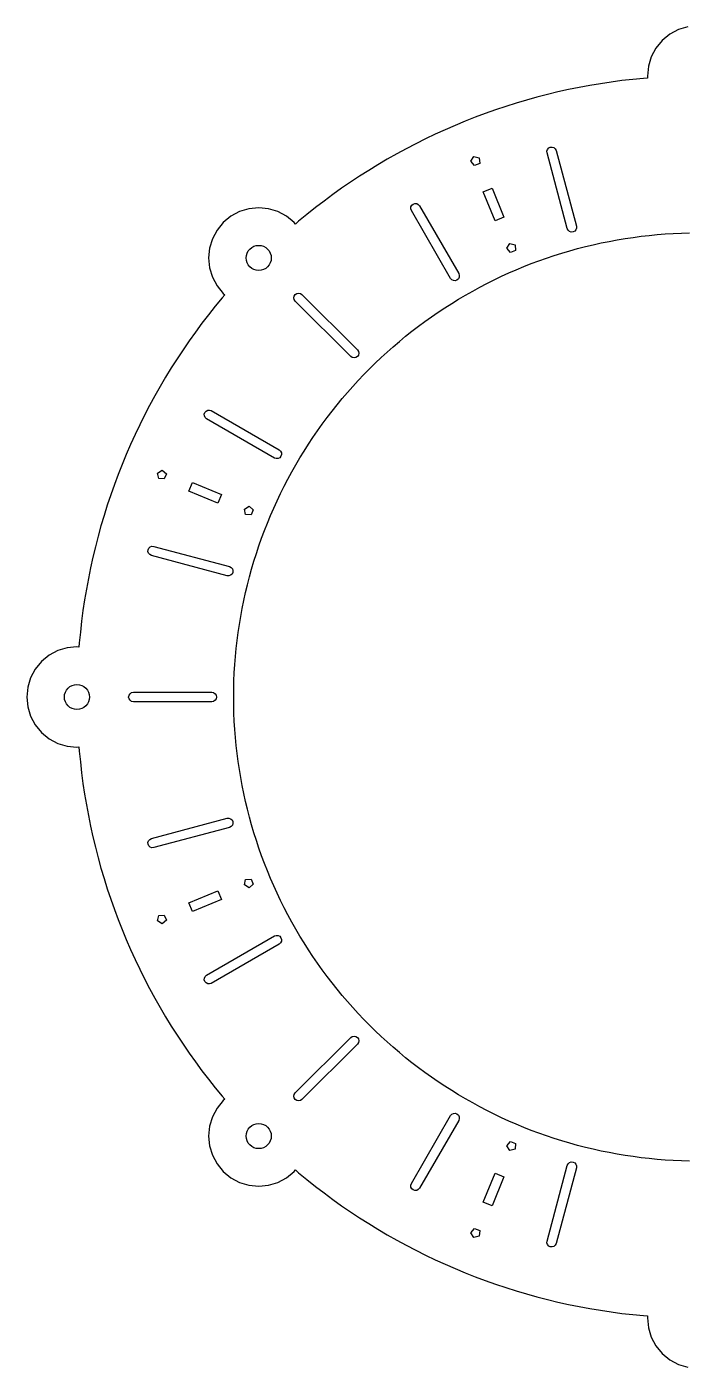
# Model space of a CAD drawing. Header units: metres. Extents: x -214 to 214, y -214 to 214.
# Drawn here: x -214 to -4.6, y -213.7 to 213.7 of the extents above; entities that cross this region are included whole.
import ezdxf

# ---------------------------------------------------------------- set-up
doc = ezdxf.new("R2010")
doc.units = ezdxf.units.M

msp = doc.modelspace()

# ---------------------------------------------------------------- linework, layer by layer
for p, q in [((-3.12144, 213.693), (-6.12292, 212.782)), ((-8.88911, 211.304), (-11.3137, 209.314)), ((-6.12292, 212.782), (-8.88911, 211.304)), ((-13.3035, 206.889), (-14.7821, 204.123)), ((-11.3137, 209.314), (-13.3035, 206.889)), ((-15.6926, 201.121), (-16, 198)), ((-14.7821, 204.123), (-15.6926, 201.121)), ((-20.6966, 196.915), (-24.1301, 196.524)), ((-17.2568, 197.247), (-20.6966, 196.915)), ((-15.936, 197.35), (-17.2568, 197.247)), ((-16, 198), (-15.936, 197.35)), ((-44.5403, 192.925), (-47.9005, 192.119)), ((-41.1665, 193.673), (-44.5403, 192.925)), ((-37.7802, 194.362), (-41.1665, 193.673)), ((-34.3823, 194.992), (-37.7802, 194.362)), ((-30.974, 195.562), (-34.3823, 194.992)), ((-27.5563, 196.073), (-30.974, 195.562)), ((-24.1301, 196.524), (-27.5563, 196.073)), ((-61.1854, 188.309), (-64.4625, 187.213)), ((-57.8896, 189.348), (-61.1854, 188.309)), ((-54.5762, 190.33), (-57.8896, 189.348)), ((-51.2462, 191.253), (-54.5762, 190.33)), ((-47.9005, 192.119), (-51.2462, 191.253)), ((-70.9568, 184.849), (-74.1721, 183.582)), ((-67.72, 186.059), (-70.9568, 184.849)), ((-64.4625, 187.213), (-67.72, 186.059)), ((-80.5338, 180.882), (-83.6784, 179.449)), ((-77.3648, 182.26), (-80.5338, 180.882)), ((-74.1721, 183.582), (-77.3648, 182.26)), ((-89.8901, 176.419), (-92.9554, 174.824)), ((-86.7975, 177.961), (-89.8901, 176.419)), ((-83.6784, 179.449), (-86.7975, 177.961)), ((-47.5006, 175.057), (-46.9756, 175.316)), ((-46.9756, 175.316), (-46.3916, 175.354)), ((-46.3916, 175.354), (-45.8374, 175.166)), ((-99, 171.473), (-101.978, 169.719)), ((-95.9923, 173.175), (-99, 171.473)), ((-92.9554, 174.824), (-95.9923, 173.175)), ((-72.2918, 170.8), (-71.3705, 172.304)), ((-71.3705, 172.304), (-69.6558, 171.892)), ((-69.6558, 171.892), (-69.5175, 170.134)), ((-48.0746, 174.062), (-47.8865, 174.617)), ((-48.0363, 173.478), (-48.0746, 174.062)), ((-41.5658, 149.33), (-48.0363, 173.478)), ((-47.8865, 174.617), (-47.5006, 175.057)), ((-45.8374, 175.166), (-45.3974, 174.78)), ((-45.3974, 174.78), (-45.1385, 174.255)), ((-45.1385, 174.255), (-38.6681, 150.107)), ((-104.924, 167.914), (-107.839, 166.057)), ((-101.978, 169.719), (-104.924, 167.914)), ((-71.1466, 169.459), (-72.2918, 170.8)), ((-69.5175, 170.134), (-71.1466, 169.459)), ((-110.72, 164.149), (-113.568, 162.192)), ((-107.839, 166.057), (-110.72, 164.149)), ((-116.381, 160.185), (-119.159, 158.13)), ((-113.568, 162.192), (-116.381, 160.185)), ((-68.3554, 161.105), (-65.5838, 162.253)), ((-64.5286, 151.866), (-68.3554, 161.105)), ((-65.5838, 162.253), (-61.7569, 153.014)), ((-146.13, 154.789), (-148.896, 153.311)), ((-143.129, 155.7), (-146.13, 154.789)), ((-140.007, 156.007), (-143.129, 155.7)), ((-136.886, 155.7), (-140.007, 156.007)), ((-133.884, 154.789), (-136.886, 155.7)), ((-131.118, 153.311), (-133.884, 154.789)), ((-124.605, 153.875), (-127.272, 151.677)), ((-121.901, 156.026), (-124.605, 153.875)), ((-119.159, 158.13), (-121.901, 156.026)), ((-91.4872, 155.689), (-91.4489, 156.273)), ((-91.299, 155.135), (-91.4872, 155.689)), ((-91.4489, 156.273), (-91.19, 156.798)), ((-78.799, 133.484), (-91.299, 155.135)), ((-91.19, 156.798), (-90.75, 157.184)), ((-90.75, 157.184), (-90.1958, 157.372)), ((-90.1958, 157.372), (-89.6118, 157.333)), ((-89.6118, 157.333), (-89.0869, 157.075)), ((-89.0869, 157.075), (-88.701, 156.635)), ((-88.701, 156.635), (-76.201, 134.984)), ((-151.321, 151.321), (-153.311, 148.896)), ((-148.896, 153.311), (-151.321, 151.321)), ((-128.693, 151.321), (-131.118, 153.311)), ((-128.279, 150.816), (-128.693, 151.321)), ((-127.272, 151.677), (-128.279, 150.816)), ((-61.7569, 153.014), (-64.5286, 151.866)), ((-38.6681, 150.107), (-38.6298, 149.523)), ((-154.789, 146.13), (-155.7, 143.129)), ((-153.311, 148.896), (-154.789, 146.13)), ((-41.307, 148.805), (-41.5658, 149.33)), ((-40.8669, 148.419), (-41.307, 148.805)), ((-40.3127, 148.231), (-40.8669, 148.419)), ((-39.7287, 148.27), (-40.3127, 148.231)), ((-39.2038, 148.528), (-39.7287, 148.27)), ((-38.8179, 148.968), (-39.2038, 148.528)), ((-38.6298, 149.523), (-38.8179, 148.968)), ((-28.2397, 145.281), (-25.6999, 145.752)), ((-25.6999, 145.752), (-23.1523, 146.178)), ((-23.1523, 146.178), (-20.5976, 146.56)), ((-20.5976, 146.56), (-18.0367, 146.897)), ((-18.0367, 146.897), (-15.4702, 147.189)), ((-15.4702, 147.189), (-12.899, 147.437)), ((-12.899, 147.437), (-10.3239, 147.639)), ((-10.3239, 147.639), (-7.74571, 147.797)), ((-7.74571, 147.797), (-5.16512, 147.91)), ((-5.16512, 147.91), (-2.58295, 147.977)), ((-155.7, 143.129), (-156.007, 140.007)), ((-143.93, 140.787), (-143.703, 141.538)), ((-143.703, 141.538), (-143.333, 142.229)), ((-143.333, 142.229), (-142.836, 142.836)), ((-142.836, 142.836), (-142.229, 143.333)), ((-142.229, 143.333), (-141.538, 143.703)), ((-141.538, 143.703), (-140.787, 143.93)), ((-140.787, 143.93), (-140.007, 144.007)), ((-140.007, 144.007), (-139.227, 143.93)), ((-139.227, 143.93), (-138.476, 143.703)), ((-138.476, 143.703), (-137.785, 143.333)), ((-137.785, 143.333), (-137.179, 142.836)), ((-137.179, 142.836), (-136.681, 142.229)), ((-136.681, 142.229), (-136.312, 141.538)), ((-136.312, 141.538), (-136.084, 140.787)), ((-60.8113, 143.084), (-59.89, 144.587)), ((-59.6661, 141.743), (-60.8113, 143.084)), ((-59.89, 144.587), (-58.1753, 144.175)), ((-58.037, 142.418), (-59.6661, 141.743)), ((-58.1753, 144.175), (-58.037, 142.418)), ((-45.7345, 140.756), (-43.271, 141.533)), ((-43.271, 141.533), (-40.7943, 142.267)), ((-40.7943, 142.267), (-38.3052, 142.957)), ((-38.3052, 142.957), (-35.8044, 143.604)), ((-35.8044, 143.604), (-33.2928, 144.207)), ((-33.2928, 144.207), (-30.7709, 144.766)), ((-30.7709, 144.766), (-28.2397, 145.281)), ((-156.007, 140.007), (-155.7, 136.886)), ((-155.7, 136.886), (-154.789, 133.884)), ((-144.007, 140.007), (-143.93, 140.787)), ((-143.93, 139.227), (-144.007, 140.007)), ((-143.703, 138.476), (-143.93, 139.227)), ((-143.333, 137.785), (-143.703, 138.476)), ((-142.836, 137.179), (-143.333, 137.785)), ((-142.229, 136.681), (-142.836, 137.179)), ((-137.179, 137.179), (-137.785, 136.681)), ((-136.681, 137.785), (-137.179, 137.179)), ((-136.312, 138.476), (-136.681, 137.785)), ((-136.084, 139.227), (-136.312, 138.476)), ((-136.084, 140.787), (-136.007, 140.007)), ((-136.007, 140.007), (-136.084, 139.227)), ((-57.8282, 136.235), (-55.4418, 137.223)), ((-55.4418, 137.223), (-53.0385, 138.17)), ((-53.0385, 138.17), (-50.619, 139.074)), ((-50.619, 139.074), (-48.1841, 139.937)), ((-48.1841, 139.937), (-45.7345, 140.756)), ((-154.789, 133.884), (-153.311, 131.118)), ((-141.538, 136.312), (-142.229, 136.681)), ((-140.787, 136.084), (-141.538, 136.312)), ((-140.007, 136.007), (-140.787, 136.084)), ((-139.227, 136.084), (-140.007, 136.007)), ((-138.476, 136.312), (-139.227, 136.084)), ((-137.785, 136.681), (-138.476, 136.312)), ((-78.4131, 133.044), (-78.799, 133.484)), ((-77.8882, 132.785), (-78.4131, 133.044)), ((-77.3042, 132.747), (-77.8882, 132.785)), ((-76.75, 132.935), (-77.3042, 132.747)), ((-76.31, 133.321), (-76.75, 132.935)), ((-76.0511, 133.846), (-76.31, 133.321)), ((-76.201, 134.984), (-76.0128, 134.43)), ((-76.0128, 134.43), (-76.0511, 133.846)), ((-67.1906, 131.869), (-64.8789, 133.022)), ((-64.8789, 133.022), (-62.5475, 134.134)), ((-62.5475, 134.134), (-60.197, 135.205)), ((-60.197, 135.205), (-57.8282, 136.235)), ((-153.311, 131.118), (-151.321, 128.693)), ((-150.816, 128.279), (-151.677, 127.272)), ((-151.321, 128.693), (-150.816, 128.279)), ((-128.665, 127.853), (-128.34, 128.34)), ((-128.34, 128.34), (-127.853, 128.665)), ((-127.853, 128.665), (-127.279, 128.779)), ((-127.279, 128.779), (-126.705, 128.665)), ((-126.705, 128.665), (-126.219, 128.34)), ((-126.219, 128.34), (-108.541, 110.662)), ((-74, 128.172), (-71.7518, 129.444)), ((-71.7518, 129.444), (-69.4818, 130.676)), ((-69.4818, 130.676), (-67.1906, 131.869)), ((-153.875, 124.605), (-156.026, 121.901)), ((-151.677, 127.272), (-153.875, 124.605)), ((-128.779, 127.279), (-128.665, 127.853)), ((-128.665, 126.705), (-128.779, 127.279)), ((-128.34, 126.219), (-128.665, 126.705)), ((-110.662, 108.541), (-128.34, 126.219)), ((-82.7605, 122.698), (-80.6066, 124.123)), ((-80.6066, 124.123), (-78.428, 125.511)), ((-78.428, 125.511), (-76.2256, 126.861)), ((-76.2256, 126.861), (-74, 128.172)), ((-156.026, 121.901), (-158.13, 119.159)), ((-89.0686, 118.198), (-86.9922, 119.735)), ((-86.9922, 119.735), (-84.8893, 121.234)), ((-84.8893, 121.234), (-82.7605, 122.698)), ((-160.185, 116.381), (-162.192, 113.568)), ((-158.13, 119.159), (-160.185, 116.381)), ((-93.1394, 115.018), (-91.1179, 116.626)), ((-91.1179, 116.626), (-89.0686, 118.198)), ((-162.192, 113.568), (-164.149, 110.72)), ((-99.0313, 109.985), (-97.0967, 111.697)), ((-97.0967, 111.697), (-95.1326, 113.375)), ((-95.1326, 113.375), (-93.1394, 115.018)), ((-166.057, 107.839), (-167.914, 104.924)), ((-164.149, 110.72), (-166.057, 107.839)), ((-110.176, 108.216), (-110.662, 108.541)), ((-109.602, 108.102), (-110.176, 108.216)), ((-109.028, 108.216), (-109.602, 108.102)), ((-108.541, 108.541), (-109.028, 108.216)), ((-108.541, 110.662), (-108.216, 110.176)), ((-108.216, 109.028), (-108.541, 108.541)), ((-108.216, 110.176), (-108.102, 109.602)), ((-108.102, 109.602), (-108.216, 109.028)), ((-102.809, 106.462), (-100.936, 108.24)), ((-100.936, 108.24), (-99.0313, 109.985)), ((-167.914, 104.924), (-169.719, 101.978)), ((-108.24, 100.936), (-106.462, 102.809)), ((-106.462, 102.809), (-104.652, 104.652)), ((-104.652, 104.652), (-102.809, 106.462)), ((-171.473, 99), (-173.175, 95.9923)), ((-169.719, 101.978), (-171.473, 99)), ((-111.697, 97.0967), (-109.985, 99.0313)), ((-109.985, 99.0313), (-108.24, 100.936)), ((-173.175, 95.9923), (-174.824, 92.9554)), ((-115.018, 93.1394), (-113.375, 95.1326)), ((-113.375, 95.1326), (-111.697, 97.0967)), ((-176.419, 89.8901), (-177.961, 86.7975)), ((-174.824, 92.9554), (-176.419, 89.8901)), ((-157.372, 90.1958), (-157.184, 90.75)), ((-157.333, 89.6118), (-157.372, 90.1958)), ((-157.184, 90.75), (-156.798, 91.19)), ((-156.798, 91.19), (-156.273, 91.4489)), ((-156.273, 91.4489), (-155.689, 91.4872)), ((-155.689, 91.4872), (-155.135, 91.299)), ((-155.135, 91.299), (-133.484, 78.799)), ((-118.198, 89.0686), (-116.626, 91.1179)), ((-116.626, 91.1179), (-115.018, 93.1394)), ((-177.961, 86.7975), (-179.449, 83.6784)), ((-157.075, 89.0869), (-157.333, 89.6118)), ((-156.635, 88.701), (-157.075, 89.0869)), ((-134.984, 76.201), (-156.635, 88.701)), ((-121.234, 84.8893), (-119.735, 86.9922)), ((-119.735, 86.9922), (-118.198, 89.0686)), ((-179.449, 83.6784), (-180.882, 80.5338)), ((-124.123, 80.6066), (-122.698, 82.7605)), ((-122.698, 82.7605), (-121.234, 84.8893)), ((-182.26, 77.3648), (-183.582, 74.1721)), ((-180.882, 80.5338), (-182.26, 77.3648)), ((-133.484, 78.799), (-133.044, 78.4131)), ((-133.044, 78.4131), (-132.785, 77.8882)), ((-132.747, 77.3042), (-132.935, 76.75)), ((-132.785, 77.8882), (-132.747, 77.3042)), ((-126.861, 76.2256), (-125.511, 78.428)), ((-125.511, 78.428), (-124.123, 80.6066)), ((-183.582, 74.1721), (-184.849, 70.9568)), ((-134.43, 76.0128), (-134.984, 76.201)), ((-133.846, 76.0511), (-134.43, 76.0128)), ((-133.321, 76.31), (-133.846, 76.0511)), ((-132.935, 76.75), (-133.321, 76.31)), ((-129.444, 71.7518), (-128.172, 74)), ((-128.172, 74), (-126.861, 76.2256)), ((-184.849, 70.9568), (-186.059, 67.72)), ((-172.304, 71.3705), (-170.8, 72.2918)), ((-171.892, 69.6558), (-172.304, 71.3705)), ((-170.134, 69.5175), (-171.892, 69.6558)), ((-170.8, 72.2918), (-169.459, 71.1466)), ((-169.459, 71.1466), (-170.134, 69.5175)), ((-131.869, 67.1906), (-130.676, 69.4818)), ((-130.676, 69.4818), (-129.444, 71.7518)), ((-187.213, 64.4625), (-188.309, 61.1854)), ((-186.059, 67.72), (-187.213, 64.4625)), ((-162.253, 65.5838), (-161.105, 68.3554)), ((-153.014, 61.7569), (-162.253, 65.5838)), ((-161.105, 68.3554), (-151.866, 64.5286)), ((-151.866, 64.5286), (-153.014, 61.7569)), ((-134.134, 62.5475), (-133.022, 64.8789)), ((-133.022, 64.8789), (-131.869, 67.1906)), ((-188.309, 61.1854), (-189.348, 57.8896)), ((-144.587, 59.8899), (-143.084, 60.8113)), ((-144.175, 58.1753), (-144.587, 59.8899)), ((-143.084, 60.8113), (-141.743, 59.6661)), ((-136.235, 57.8282), (-135.205, 60.197)), ((-135.205, 60.197), (-134.134, 62.5475)), ((-189.348, 57.8896), (-190.33, 54.5762)), ((-142.418, 58.037), (-144.175, 58.1753)), ((-141.743, 59.6661), (-142.418, 58.037)), ((-137.223, 55.4418), (-136.235, 57.8282)), ((-190.33, 54.5762), (-191.253, 51.2462)), ((-139.074, 50.619), (-138.17, 53.0385)), ((-138.17, 53.0385), (-137.223, 55.4418)), ((-192.119, 47.9005), (-192.925, 44.5403)), ((-191.253, 51.2462), (-192.119, 47.9005)), ((-175.316, 46.9756), (-175.057, 47.5006)), ((-175.057, 47.5006), (-174.617, 47.8865)), ((-174.617, 47.8865), (-174.062, 48.0746)), ((-174.062, 48.0746), (-173.478, 48.0363)), ((-173.478, 48.0363), (-149.33, 41.5658)), ((-140.756, 45.7345), (-139.937, 48.1841)), ((-139.937, 48.1841), (-139.074, 50.619)), ((-192.925, 44.5403), (-193.673, 41.1665)), ((-175.354, 46.3916), (-175.316, 46.9756)), ((-175.166, 45.8374), (-175.354, 46.3916)), ((-174.78, 45.3974), (-175.166, 45.8374)), ((-174.255, 45.1385), (-174.78, 45.3974)), ((-150.107, 38.6681), (-174.255, 45.1385)), ((-142.267, 40.7943), (-141.533, 43.271)), ((-141.533, 43.271), (-140.756, 45.7345)), ((-193.673, 41.1665), (-194.362, 37.7802)), ((-149.523, 38.6298), (-150.107, 38.6681)), ((-148.968, 38.8179), (-149.523, 38.6298)), ((-149.33, 41.5658), (-148.805, 41.307)), ((-148.528, 39.2038), (-148.968, 38.8179)), ((-148.805, 41.307), (-148.419, 40.8669)), ((-148.27, 39.7287), (-148.528, 39.2038)), ((-148.419, 40.8669), (-148.231, 40.3127)), ((-148.231, 40.3127), (-148.27, 39.7287)), ((-142.957, 38.3052), (-142.267, 40.7943)), ((-194.992, 34.3823), (-195.562, 30.974)), ((-194.362, 37.7802), (-194.992, 34.3823)), ((-144.207, 33.2928), (-143.604, 35.8044)), ((-143.604, 35.8044), (-142.957, 38.3052)), ((-195.562, 30.974), (-196.073, 27.5563)), ((-145.281, 28.2397), (-144.766, 30.7709)), ((-144.766, 30.7709), (-144.207, 33.2928)), ((-196.073, 27.5563), (-196.524, 24.1301)), ((-146.178, 23.1523), (-145.752, 25.6999)), ((-145.752, 25.6999), (-145.281, 28.2397)), ((-196.524, 24.1301), (-196.915, 20.6966)), ((-146.56, 20.5976), (-146.178, 23.1523)), ((-197.247, 17.2568), (-197.35, 15.936)), ((-196.915, 20.6966), (-197.247, 17.2568)), ((-147.189, 15.4702), (-146.897, 18.0367)), ((-146.897, 18.0367), (-146.56, 20.5976)), ((-206.889, 13.3035), (-209.314, 11.3137)), ((-204.123, 14.7821), (-206.889, 13.3035)), ((-201.121, 15.6926), (-204.123, 14.7821)), ((-198, 16), (-201.121, 15.6926)), ((-197.35, 15.936), (-198, 16)), ((-147.639, 10.3239), (-147.437, 12.899)), ((-147.437, 12.899), (-147.189, 15.4702)), ((-211.304, 8.88911), (-212.782, 6.12292)), ((-209.314, 11.3137), (-211.304, 8.88911)), ((-147.797, 7.74571), (-147.639, 10.3239)), ((-212.782, 6.12292), (-213.693, 3.12144)), ((-147.977, 2.58295), (-147.91, 5.16512)), ((-147.91, 5.16512), (-147.797, 7.74571)), ((-213.693, 3.12144), (-214, 0)), ((-214, 0), (-213.693, -3.12144)), ((-202, 0), (-201.923, 0.78035)), ((-201.923, -0.78035), (-202, 0)), ((-201.923, 0.78035), (-201.696, 1.53073)), ((-201.696, 1.53073), (-201.326, 2.22227)), ((-201.326, 2.22227), (-200.828, 2.82841)), ((-200.828, 2.82841), (-200.222, 3.32587)), ((-200.222, 3.32587), (-199.531, 3.69551)), ((-199.531, 3.69551), (-198.78, 3.92313)), ((-198.78, 3.92313), (-198, 4)), ((-198, 4), (-197.22, 3.92313)), ((-197.22, 3.92313), (-196.469, 3.69551)), ((-196.469, 3.69551), (-195.778, 3.32587)), ((-195.778, 3.32587), (-195.172, 2.82841)), ((-195.172, 2.82841), (-194.674, 2.22227)), ((-194.674, 2.22227), (-194.304, 1.53073)), ((-194.304, 1.53073), (-194.077, 0.78035)), ((-194.077, 0.78035), (-194, 0)), ((-194, 0), (-194.077, -0.78035)), ((-181.5, 0), (-181.386, 0.57402)), ((-181.386, -0.57402), (-181.5, 0)), ((-181.386, 0.57402), (-181.061, 1.06065)), ((-181.061, 1.06065), (-180.574, 1.38582)), ((-180.574, 1.38582), (-180, 1.5)), ((-180, 1.5), (-155, 1.5)), ((-155, 1.5), (-154.426, 1.38582)), ((-154.426, 1.38582), (-153.939, 1.06065)), ((-153.939, 1.06065), (-153.614, 0.57402)), ((-153.614, 0.57402), (-153.5, 0)), ((-153.5, 0), (-153.614, -0.57402)), ((-148, 0), (-147.977, 2.58295)), ((-147.977, -2.58295), (-148, 0)), ((-213.693, -3.12144), (-212.782, -6.12292)), ((-201.696, -1.53073), (-201.923, -0.78035)), ((-201.326, -2.22227), (-201.696, -1.53073)), ((-200.828, -2.82841), (-201.326, -2.22227)), ((-200.222, -3.32587), (-200.828, -2.82841)), ((-199.531, -3.69551), (-200.222, -3.32587)), ((-198.78, -3.92313), (-199.531, -3.69551)), ((-198, -4), (-198.78, -3.92313)), ((-197.22, -3.92313), (-198, -4)), ((-196.469, -3.69551), (-197.22, -3.92313)), ((-195.778, -3.32587), (-196.469, -3.69551)), ((-195.172, -2.82841), (-195.778, -3.32587)), ((-194.674, -2.22227), (-195.172, -2.82841)), ((-194.304, -1.53073), (-194.674, -2.22227)), ((-194.077, -0.78035), (-194.304, -1.53073)), ((-181.061, -1.06065), (-181.386, -0.57402)), ((-180.574, -1.38582), (-181.061, -1.06065)), ((-180, -1.5), (-180.574, -1.38582)), ((-155, -1.5), (-180, -1.5)), ((-154.426, -1.38582), (-155, -1.5)), ((-153.939, -1.06065), (-154.426, -1.38582)), ((-153.614, -0.57402), (-153.939, -1.06065)), ((-147.91, -5.16512), (-147.977, -2.58295)), ((-212.782, -6.12292), (-211.304, -8.88911)), ((-147.797, -7.74571), (-147.91, -5.16512)), ((-147.639, -10.3239), (-147.797, -7.74571)), ((-211.304, -8.88911), (-209.314, -11.3137)), ((-209.314, -11.3137), (-206.889, -13.3035)), ((-147.437, -12.899), (-147.639, -10.3239)), ((-206.889, -13.3035), (-204.123, -14.7821)), ((-204.123, -14.7821), (-201.121, -15.6926)), ((-201.121, -15.6926), (-198, -16)), ((-198, -16), (-197.35, -15.936)), ((-197.35, -15.936), (-197.247, -17.2568)), ((-147.189, -15.4702), (-147.437, -12.899)), ((-146.897, -18.0367), (-147.189, -15.4702)), ((-197.247, -17.2568), (-196.915, -20.6966)), ((-196.915, -20.6966), (-196.524, -24.1301)), ((-146.56, -20.5976), (-146.897, -18.0367)), ((-146.178, -23.1523), (-146.56, -20.5976)), ((-196.524, -24.1301), (-196.073, -27.5563)), ((-145.752, -25.6999), (-146.178, -23.1523)), ((-196.073, -27.5563), (-195.562, -30.974)), ((-145.281, -28.2397), (-145.752, -25.6999)), ((-144.766, -30.7709), (-145.281, -28.2397)), ((-195.562, -30.974), (-194.992, -34.3823)), ((-144.207, -33.2928), (-144.766, -30.7709)), ((-143.604, -35.8044), (-144.207, -33.2928)), ((-194.992, -34.3823), (-194.362, -37.7802)), ((-194.362, -37.7802), (-193.673, -41.1665)), ((-142.957, -38.3052), (-143.604, -35.8044)), ((-142.267, -40.7943), (-142.957, -38.3052)), ((-193.673, -41.1665), (-192.925, -44.5403)), ((-174.255, -45.1385), (-150.107, -38.6681)), ((-149.33, -41.5658), (-173.478, -48.0363)), ((-150.107, -38.6681), (-149.523, -38.6298)), ((-149.523, -38.6298), (-148.968, -38.8179)), ((-148.805, -41.307), (-149.33, -41.5658)), ((-148.968, -38.8179), (-148.528, -39.2038)), ((-148.419, -40.8669), (-148.805, -41.307)), ((-148.528, -39.2038), (-148.27, -39.7287)), ((-148.231, -40.3127), (-148.419, -40.8669)), ((-148.27, -39.7287), (-148.231, -40.3127)), ((-141.533, -43.271), (-142.267, -40.7943)), ((-192.925, -44.5403), (-192.119, -47.9005)), ((-175.354, -46.3916), (-175.166, -45.8374)), ((-175.316, -46.9756), (-175.354, -46.3916)), ((-175.057, -47.5006), (-175.316, -46.9756)), ((-175.166, -45.8374), (-174.78, -45.3974)), ((-174.78, -45.3974), (-174.255, -45.1385)), ((-140.756, -45.7345), (-141.533, -43.271)), ((-139.937, -48.1841), (-140.756, -45.7345)), ((-192.119, -47.9005), (-191.253, -51.2462)), ((-191.253, -51.2462), (-190.33, -54.5762)), ((-174.617, -47.8865), (-175.057, -47.5006)), ((-174.062, -48.0746), (-174.617, -47.8865)), ((-173.478, -48.0363), (-174.062, -48.0746)), ((-139.074, -50.619), (-139.937, -48.1841)), ((-138.17, -53.0385), (-139.074, -50.619)), ((-190.33, -54.5762), (-189.348, -57.8896)), ((-137.223, -55.4418), (-138.17, -53.0385)), ((-136.235, -57.8282), (-137.223, -55.4418)), ((-189.348, -57.8896), (-188.309, -61.1854)), ((-144.587, -59.89), (-144.175, -58.1753)), ((-144.175, -58.1753), (-142.418, -58.037)), ((-141.743, -59.6661), (-143.084, -60.8113)), ((-142.418, -58.037), (-141.743, -59.6661)), ((-135.205, -60.197), (-136.235, -57.8282)), ((-188.309, -61.1854), (-187.213, -64.4625)), ((-162.253, -65.5838), (-153.014, -61.7569)), ((-153.014, -61.7569), (-151.866, -64.5286)), ((-143.084, -60.8113), (-144.587, -59.89)), ((-134.134, -62.5475), (-135.205, -60.197)), ((-133.022, -64.8789), (-134.134, -62.5475)), ((-187.213, -64.4625), (-186.059, -67.72)), ((-186.059, -67.72), (-184.849, -70.9568)), ((-161.105, -68.3554), (-162.253, -65.5838)), ((-151.866, -64.5286), (-161.105, -68.3554)), ((-131.869, -67.1906), (-133.022, -64.8789)), ((-130.676, -69.4818), (-131.869, -67.1906)), ((-184.849, -70.9568), (-183.582, -74.1721)), ((-172.304, -71.3705), (-171.892, -69.6558)), ((-170.8, -72.2918), (-172.304, -71.3705)), ((-171.892, -69.6558), (-170.134, -69.5175)), ((-169.459, -71.1466), (-170.8, -72.2918)), ((-170.134, -69.5175), (-169.459, -71.1466)), ((-129.444, -71.7518), (-130.676, -69.4818)), ((-128.172, -74), (-129.444, -71.7518)), ((-183.582, -74.1721), (-182.26, -77.3648)), ((-156.635, -88.701), (-134.984, -76.201)), ((-134.984, -76.201), (-134.43, -76.0128)), ((-134.43, -76.0128), (-133.846, -76.0511)), ((-133.846, -76.0511), (-133.321, -76.31)), ((-133.321, -76.31), (-132.935, -76.75)), ((-132.935, -76.75), (-132.747, -77.3042)), ((-126.861, -76.2256), (-128.172, -74)), ((-125.511, -78.428), (-126.861, -76.2256)), ((-182.26, -77.3648), (-180.882, -80.5338)), ((-180.882, -80.5338), (-179.449, -83.6784)), ((-133.484, -78.799), (-155.135, -91.299)), ((-133.044, -78.4131), (-133.484, -78.799)), ((-132.785, -77.8882), (-133.044, -78.4131)), ((-132.747, -77.3042), (-132.785, -77.8882)), ((-124.123, -80.6066), (-125.511, -78.428)), ((-122.698, -82.7605), (-124.123, -80.6066)), ((-179.449, -83.6784), (-177.961, -86.7975)), ((-121.234, -84.8893), (-122.698, -82.7605)), ((-119.735, -86.9922), (-121.234, -84.8893)), ((-177.961, -86.7975), (-176.419, -89.8901)), ((-157.372, -90.1958), (-157.333, -89.6118)), ((-157.333, -89.6118), (-157.075, -89.0869)), ((-157.075, -89.0869), (-156.635, -88.701)), ((-118.198, -89.0686), (-119.735, -86.9922)), ((-116.626, -91.1179), (-118.198, -89.0686)), ((-176.419, -89.8901), (-174.824, -92.9554)), ((-174.824, -92.9554), (-173.175, -95.9923)), ((-157.184, -90.75), (-157.372, -90.1958)), ((-156.798, -91.19), (-157.184, -90.75)), ((-156.273, -91.4489), (-156.798, -91.19)), ((-155.689, -91.4872), (-156.273, -91.4489)), ((-155.135, -91.299), (-155.689, -91.4872)), ((-115.018, -93.1394), (-116.626, -91.1179)), ((-113.375, -95.1326), (-115.018, -93.1394)), ((-173.175, -95.9923), (-171.473, -99)), ((-111.697, -97.0967), (-113.375, -95.1326)), ((-109.985, -99.0313), (-111.697, -97.0967)), ((-171.473, -99), (-169.719, -101.978)), ((-169.719, -101.978), (-167.914, -104.924)), ((-108.24, -100.936), (-109.985, -99.0313)), ((-106.462, -102.809), (-108.24, -100.936)), ((-167.914, -104.924), (-166.057, -107.839)), ((-104.652, -104.652), (-106.462, -102.809)), ((-102.809, -106.462), (-104.652, -104.652)), ((-100.936, -108.24), (-102.809, -106.462)), ((-166.057, -107.839), (-164.149, -110.72)), ((-164.149, -110.72), (-162.192, -113.568)), ((-128.34, -126.219), (-110.662, -108.541)), ((-108.541, -110.662), (-126.219, -128.34)), ((-110.662, -108.541), (-110.176, -108.216)), ((-110.176, -108.216), (-109.602, -108.102)), ((-109.602, -108.102), (-109.028, -108.216)), ((-109.028, -108.216), (-108.541, -108.541)), ((-108.541, -108.541), (-108.216, -109.028)), ((-108.216, -110.176), (-108.541, -110.662)), ((-108.216, -109.028), (-108.102, -109.602)), ((-108.102, -109.602), (-108.216, -110.176)), ((-99.0313, -109.985), (-100.936, -108.24)), ((-97.0967, -111.697), (-99.0313, -109.985)), ((-162.192, -113.568), (-160.185, -116.381)), ((-95.1326, -113.375), (-97.0967, -111.697)), ((-93.1394, -115.018), (-95.1326, -113.375)), ((-91.1179, -116.626), (-93.1394, -115.018)), ((-160.185, -116.381), (-158.13, -119.159)), ((-158.13, -119.159), (-156.026, -121.901)), ((-89.0686, -118.198), (-91.1179, -116.626)), ((-86.9922, -119.735), (-89.0686, -118.198)), ((-156.026, -121.901), (-153.875, -124.605)), ((-84.8893, -121.234), (-86.9922, -119.735)), ((-82.7605, -122.698), (-84.8893, -121.234)), ((-80.6066, -124.123), (-82.7605, -122.698)), ((-153.875, -124.605), (-151.677, -127.272)), ((-151.677, -127.272), (-150.816, -128.279)), ((-128.779, -127.279), (-128.665, -126.705)), ((-128.665, -127.853), (-128.779, -127.279)), ((-128.665, -126.705), (-128.34, -126.219)), ((-128.34, -128.34), (-128.665, -127.853)), ((-78.428, -125.511), (-80.6066, -124.123)), ((-76.2256, -126.861), (-78.428, -125.511)), ((-74, -128.172), (-76.2256, -126.861)), ((-71.7518, -129.444), (-74, -128.172)), ((-153.311, -131.118), (-154.789, -133.884)), ((-151.321, -128.693), (-153.311, -131.118)), ((-150.816, -128.279), (-151.321, -128.693)), ((-127.853, -128.665), (-128.34, -128.34)), ((-127.279, -128.779), (-127.853, -128.665)), ((-126.705, -128.665), (-127.279, -128.779)), ((-126.219, -128.34), (-126.705, -128.665)), ((-69.4818, -130.676), (-71.7518, -129.444)), ((-67.1906, -131.869), (-69.4818, -130.676)), ((-64.8789, -133.022), (-67.1906, -131.869)), ((-154.789, -133.884), (-155.7, -136.886)), ((-142.836, -137.179), (-142.229, -136.681)), ((-142.229, -136.681), (-141.538, -136.312)), ((-141.538, -136.312), (-140.787, -136.084)), ((-140.787, -136.084), (-140.007, -136.007)), ((-140.007, -136.007), (-139.227, -136.084)), ((-139.227, -136.084), (-138.476, -136.312)), ((-138.476, -136.312), (-137.785, -136.681)), ((-137.785, -136.681), (-137.179, -137.179)), ((-91.299, -155.135), (-78.799, -133.484)), ((-76.201, -134.984), (-88.701, -156.635)), ((-78.799, -133.484), (-78.4131, -133.044)), ((-78.4131, -133.044), (-77.8882, -132.785)), ((-77.8882, -132.785), (-77.3042, -132.747)), ((-77.3042, -132.747), (-76.75, -132.935)), ((-76.75, -132.935), (-76.31, -133.321)), ((-76.31, -133.321), (-76.0511, -133.846)), ((-76.0128, -134.43), (-76.201, -134.984)), ((-76.0511, -133.846), (-76.0128, -134.43)), ((-62.5475, -134.134), (-64.8789, -133.022)), ((-60.197, -135.205), (-62.5475, -134.134)), ((-57.8282, -136.235), (-60.197, -135.205)), ((-55.4418, -137.223), (-57.8282, -136.235)), ((-155.7, -136.886), (-156.007, -140.007)), ((-156.007, -140.007), (-155.7, -143.129)), ((-144.007, -140.007), (-143.93, -139.227)), ((-143.93, -140.787), (-144.007, -140.007)), ((-143.93, -139.227), (-143.703, -138.476)), ((-143.703, -141.538), (-143.93, -140.787)), ((-143.703, -138.476), (-143.333, -137.785)), ((-143.333, -137.785), (-142.836, -137.179)), ((-137.179, -137.179), (-136.681, -137.785)), ((-136.681, -137.785), (-136.312, -138.476)), ((-136.312, -138.476), (-136.084, -139.227)), ((-136.084, -140.787), (-136.312, -141.538)), ((-136.084, -139.227), (-136.007, -140.007)), ((-136.007, -140.007), (-136.084, -140.787)), ((-53.0385, -138.17), (-55.4418, -137.223)), ((-50.619, -139.074), (-53.0385, -138.17)), ((-48.1841, -139.937), (-50.619, -139.074)), ((-45.7345, -140.756), (-48.1841, -139.937)), ((-43.271, -141.533), (-45.7345, -140.756)), ((-155.7, -143.129), (-154.789, -146.13)), ((-143.333, -142.229), (-143.703, -141.538)), ((-142.836, -142.836), (-143.333, -142.229)), ((-142.229, -143.333), (-142.836, -142.836)), ((-141.538, -143.703), (-142.229, -143.333)), ((-140.787, -143.93), (-141.538, -143.703)), ((-140.007, -144.007), (-140.787, -143.93)), ((-139.227, -143.93), (-140.007, -144.007)), ((-138.476, -143.703), (-139.227, -143.93)), ((-137.785, -143.333), (-138.476, -143.703)), ((-137.179, -142.836), (-137.785, -143.333)), ((-136.681, -142.229), (-137.179, -142.836)), ((-136.312, -141.538), (-136.681, -142.229)), ((-60.8113, -143.084), (-59.6661, -141.743)), ((-59.8899, -144.587), (-60.8113, -143.084)), ((-58.1753, -144.175), (-59.8899, -144.587)), ((-59.6661, -141.743), (-58.037, -142.418)), ((-58.037, -142.418), (-58.1753, -144.175)), ((-40.7943, -142.267), (-43.271, -141.533)), ((-38.3052, -142.957), (-40.7943, -142.267)), ((-35.8044, -143.604), (-38.3052, -142.957)), ((-33.2928, -144.207), (-35.8044, -143.604)), ((-30.7709, -144.766), (-33.2928, -144.207)), ((-28.2397, -145.281), (-30.7709, -144.766)), ((-25.6999, -145.752), (-28.2397, -145.281)), ((-154.789, -146.13), (-153.311, -148.896)), ((-153.311, -148.896), (-151.321, -151.321)), ((-48.0363, -173.478), (-41.5658, -149.33)), ((-41.5658, -149.33), (-41.307, -148.805)), ((-41.307, -148.805), (-40.8669, -148.419)), ((-40.8669, -148.419), (-40.3127, -148.231)), ((-40.3127, -148.231), (-39.7287, -148.27)), ((-39.7287, -148.27), (-39.2038, -148.528)), ((-39.2038, -148.528), (-38.8179, -148.968)), ((-38.8179, -148.968), (-38.6298, -149.523)), ((-38.6298, -149.523), (-38.6681, -150.107)), ((-23.1523, -146.178), (-25.6999, -145.752)), ((-20.5976, -146.56), (-23.1523, -146.178)), ((-18.0367, -146.897), (-20.5976, -146.56)), ((-15.4702, -147.189), (-18.0367, -146.897)), ((-12.899, -147.437), (-15.4702, -147.189)), ((-10.3239, -147.639), (-12.899, -147.437)), ((-7.74571, -147.797), (-10.3239, -147.639)), ((-5.16512, -147.91), (-7.74571, -147.797)), ((-2.58295, -147.977), (-5.16512, -147.91)), ((-151.321, -151.321), (-148.896, -153.311)), ((-148.896, -153.311), (-146.13, -154.789)), ((-133.884, -154.789), (-131.118, -153.311)), ((-131.118, -153.311), (-128.693, -151.321)), ((-128.693, -151.321), (-128.279, -150.816)), ((-128.279, -150.816), (-127.272, -151.677)), ((-127.272, -151.677), (-124.605, -153.875)), ((-68.3554, -161.105), (-64.5286, -151.866)), ((-61.7569, -153.014), (-65.5838, -162.253)), ((-64.5286, -151.866), (-61.7569, -153.014)), ((-38.6681, -150.107), (-45.1385, -174.255)), ((-146.13, -154.789), (-143.129, -155.7)), ((-143.129, -155.7), (-140.007, -156.007)), ((-140.007, -156.007), (-136.886, -155.7)), ((-136.886, -155.7), (-133.884, -154.789)), ((-124.605, -153.875), (-121.901, -156.026)), ((-121.901, -156.026), (-119.159, -158.13)), ((-119.159, -158.13), (-116.381, -160.185)), ((-91.4872, -155.689), (-91.299, -155.135)), ((-91.4489, -156.273), (-91.4872, -155.689)), ((-91.19, -156.798), (-91.4489, -156.273)), ((-90.75, -157.184), (-91.19, -156.798)), ((-90.1958, -157.372), (-90.75, -157.184)), ((-89.6118, -157.333), (-90.1958, -157.372)), ((-89.0869, -157.075), (-89.6118, -157.333)), ((-88.701, -156.635), (-89.0869, -157.075)), ((-116.381, -160.185), (-113.568, -162.192)), ((-113.568, -162.192), (-110.72, -164.149)), ((-65.5838, -162.253), (-68.3554, -161.105)), ((-110.72, -164.149), (-107.839, -166.057)), ((-107.839, -166.057), (-104.924, -167.914)), ((-104.924, -167.914), (-101.978, -169.719)), ((-101.978, -169.719), (-99, -171.473)), ((-72.2918, -170.8), (-71.1466, -169.459)), ((-71.3705, -172.304), (-72.2918, -170.8)), ((-71.1466, -169.459), (-69.5175, -170.134)), ((-69.5175, -170.134), (-69.6558, -171.892)), ((-99, -171.473), (-95.9923, -173.175)), ((-95.9923, -173.175), (-92.9554, -174.824)), ((-92.9554, -174.824), (-89.8901, -176.419)), ((-69.6558, -171.892), (-71.3705, -172.304)), ((-48.0746, -174.062), (-48.0363, -173.478)), ((-47.8865, -174.617), (-48.0746, -174.062)), ((-47.5006, -175.057), (-47.8865, -174.617)), ((-46.9756, -175.316), (-47.5006, -175.057)), ((-45.8374, -175.166), (-46.3916, -175.354)), ((-45.3974, -174.78), (-45.8374, -175.166)), ((-45.1385, -174.255), (-45.3974, -174.78)), ((-89.8901, -176.419), (-86.7975, -177.961)), ((-86.7975, -177.961), (-83.6784, -179.449)), ((-83.6784, -179.449), (-80.5338, -180.882)), ((-46.3916, -175.354), (-46.9756, -175.316)), ((-80.5338, -180.882), (-77.3648, -182.26)), ((-77.3648, -182.26), (-74.1721, -183.582)), ((-74.1721, -183.582), (-70.9568, -184.849)), ((-70.9568, -184.849), (-67.72, -186.059)), ((-67.72, -186.059), (-64.4625, -187.213)), ((-64.4625, -187.213), (-61.1854, -188.309)), ((-61.1854, -188.309), (-57.8896, -189.348)), ((-57.8896, -189.348), (-54.5762, -190.33)), ((-54.5762, -190.33), (-51.2462, -191.253)), ((-51.2462, -191.253), (-47.9005, -192.119)), ((-47.9005, -192.119), (-44.5403, -192.925)), ((-44.5403, -192.925), (-41.1665, -193.673)), ((-41.1665, -193.673), (-37.7802, -194.362)), ((-37.7802, -194.362), (-34.3823, -194.992)), ((-34.3823, -194.992), (-30.974, -195.562)), ((-30.974, -195.562), (-27.5563, -196.073)), ((-27.5563, -196.073), (-24.1301, -196.524)), ((-24.1301, -196.524), (-20.6966, -196.915)), ((-20.6966, -196.915), (-17.2568, -197.247)), ((-17.2568, -197.247), (-15.936, -197.35)), ((-15.936, -197.35), (-16, -198)), ((-16, -198), (-15.6926, -201.121)), ((-15.6926, -201.121), (-14.7821, -204.123)), ((-14.7821, -204.123), (-13.3035, -206.889)), ((-13.3035, -206.889), (-11.3137, -209.314)), ((-11.3137, -209.314), (-8.88911, -211.304)), ((-8.88911, -211.304), (-6.12292, -212.782)), ((-6.12292, -212.782), (-3.12144, -213.693))]:
    msp.add_line(p, q)

doc.saveas('drawing.dxf')
